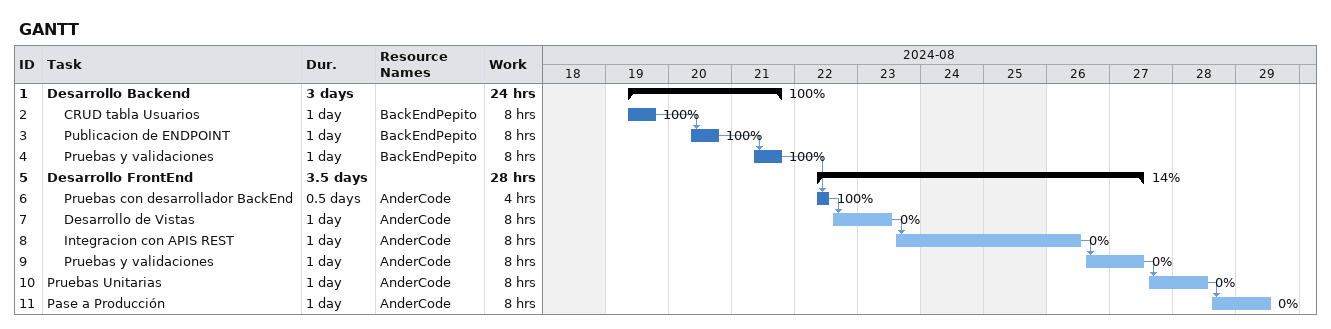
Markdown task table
GANTT

| ID | Level | Task | Duration | Start | Finish | Predecessors | Resources | % complete | Work (h) |
|---|---|---|---|---|---|---|---|---|---|
| 1 | 1 | **Desarrollo Backend** | 3d | 2024-08-19 | 2024-08-21 |  |  | 100 | 24 |
| 2 | 2 | CRUD tabla Usuarios | 1d | 2024-08-19 | 2024-08-19 |  | BackEndPepito | 100 | 8 |
| 3 | 2 | Publicacion de ENDPOINT | 1d | 2024-08-20 | 2024-08-20 | 2 | BackEndPepito | 100 | 8 |
| 4 | 2 | Pruebas y validaciones | 1d | 2024-08-21 | 2024-08-21 | 3 | BackEndPepito | 100 | 8 |
| 5 | 1 | **Desarrollo FrontEnd** | 3.5d | 2024-08-22 | 2024-08-27 |  |  | 14 | 28 |
| 6 | 2 | Pruebas con desarrollador BackEnd | 0.5d | 2024-08-22 | 2024-08-22 | 4 | AnderCode | 100 | 4 |
| 7 | 2 | Desarrollo de Vistas | 1d | 2024-08-22 | 2024-08-23 | 6 | AnderCode | 0 | 8 |
| 8 | 2 | Integracion con APIS REST | 1d | 2024-08-23 | 2024-08-26 | 7 | AnderCode | 0 | 8 |
| 9 | 2 | Pruebas y validaciones | 1d | 2024-08-26 | 2024-08-27 | 8 | AnderCode | 0 | 8 |
| 10 | 1 | Pruebas Unitarias | 1d | 2024-08-27 | 2024-08-28 | 9 | AnderCode | 0 | 8 |
| 11 | 1 | Pase a Producción | 1d | 2024-08-28 | 2024-08-29 | 10 | AnderCode | 0 | 8 |
